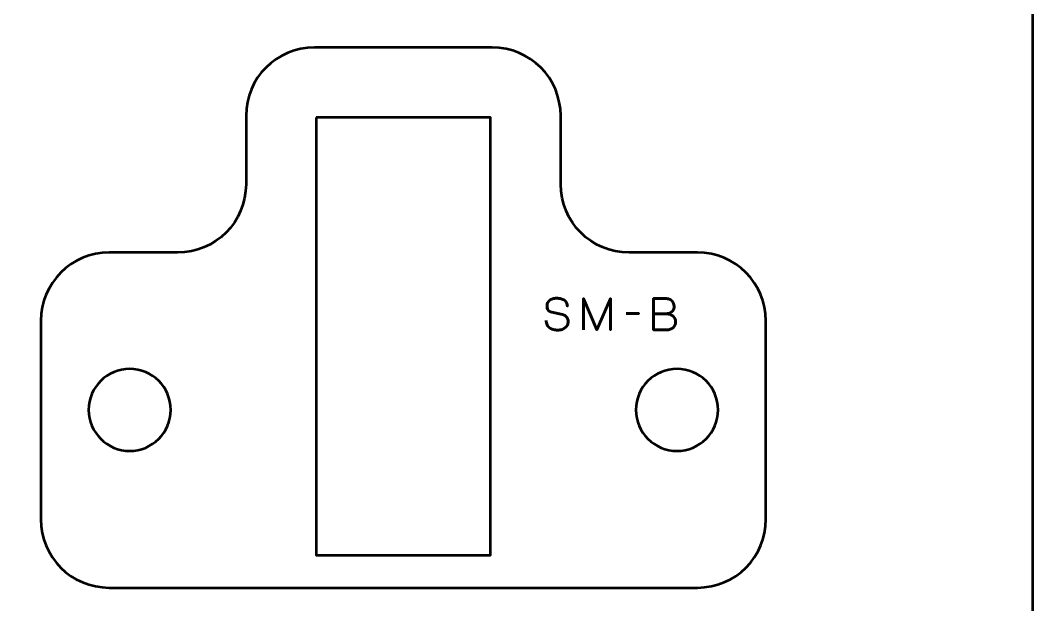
# Model space of a CAD drawing. Header units: centimetres. Extents: x -17.9 to -3.1, y -25.3 to -4.3.
# Drawn here: x -10.5 to -3.1, y -14.45 to -10.18 of the extents above; entities that cross this region are included whole.
import ezdxf

# ---------------------------------------------------------------- set-up
doc = ezdxf.new("R2010")
doc.units = ezdxf.units.CM
doc.header["$MEASUREMENT"] = 0
doc.layers.add('Layer 1', color=7, linetype='Continuous')

msp = doc.modelspace()

# ---------------------------------------------------------------- linework, layer by layer
at = {"layer": 'Layer 1', "color": 7, "lineweight": 53}
msp.add_open_spline([(-17.90003, -24.8499), (-17.90003, -24.8499), (-17.90003, -4.84994), (-17.90003, -4.84994), (-17.90003, -4.84994), (-17.90003, -4.57297), (-17.67694, -4.34998), (-17.39994, -4.34998), (-17.39994, -4.34998), (-17.39994, -4.34998), (-3.60007, -4.34998), (-3.60007, -4.34998), (-3.60007, -4.34998), (-3.32293, -4.34998), (-3.09997, -4.57297), (-3.09997, -4.84994), (-3.09997, -4.84994), (-3.09997, -4.84994), (-3.09997, -24.8499), (-3.09997, -24.8499), (-3.09997, -24.8499), (-3.09997, -25.1269), (-3.32293, -25.34999), (-3.60007, -25.34999), (-3.60007, -25.34999), (-3.60007, -25.34999), (-17.39994, -25.34999), (-17.39994, -25.34999), (-17.39994, -25.34999), (-17.67694, -25.34999), (-17.90003, -25.1269), (-17.90003, -24.8499)], degree=3, knots=[0, 0, 0, 0, 0.125, 0.125, 0.125, 0.125, 0.25, 0.25, 0.25, 0.25, 0.375, 0.375, 0.375, 0.375, 0.5, 0.5, 0.5, 0.5, 0.625, 0.625, 0.625, 0.625, 0.75, 0.75, 0.75, 0.75, 0.875, 0.875, 0.875, 0.875, 1, 1, 1, 1], dxfattribs=at)
at = {"layer": 'Layer 1', "color": 2, "lineweight": 53}
msp.add_open_spline([(-6.04993, -11.87501), (-6.04993, -11.87501), (-5.55007, -11.87497), (-5.55007, -11.87497), (-5.55007, -11.87497), (-5.27293, -11.87497), (-5.04997, -12.09806), (-5.04997, -12.37506), (-5.04997, -12.37506), (-5.04997, -12.37506), (-5.04997, -13.82493), (-5.04997, -13.82493), (-5.04997, -13.82493), (-5.04997, -14.10207), (-5.27293, -14.32503), (-5.55007, -14.32503), (-5.55007, -14.32503), (-5.55007, -14.32503), (-9.84994, -14.32503), (-9.84994, -14.32503), (-9.84994, -14.32503), (-10.12694, -14.32503), (-10.35003, -14.10207), (-10.35003, -13.82493), (-10.35003, -13.82493), (-10.35003, -13.82493), (-10.35003, -12.37506), (-10.35003, -12.37506), (-10.35003, -12.37506), (-10.35003, -12.09806), (-10.12694, -11.87497), (-9.84994, -11.87497), (-9.84994, -11.87497), (-9.84994, -11.87497), (-9.35007, -11.87501), (-9.35007, -11.87501), (-9.35007, -11.87501), (-9.07312, -11.87506), (-8.85003, -11.65197), (-8.85003, -11.37497), (-8.85003, -11.37497), (-8.85003, -11.37497), (-8.85003, -10.87507), (-8.85003, -10.87507), (-8.85003, -10.87507), (-8.85003, -10.59793), (-8.62694, -10.37497), (-8.34994, -10.37497), (-8.34994, -10.37497), (-8.34994, -10.37497), (-7.05007, -10.37497), (-7.05007, -10.37497), (-7.05007, -10.37497), (-6.77293, -10.37497), (-6.54997, -10.59793), (-6.54997, -10.87507), (-6.54997, -10.87507), (-6.54997, -10.87507), (-6.54997, -11.37497), (-6.54997, -11.37497), (-6.54997, -11.37497), (-6.54997, -11.65197), (-6.32688, -11.87506), (-6.04993, -11.87501)], degree=3, knots=[0, 0, 0, 0, 0.0625, 0.0625, 0.0625, 0.0625, 0.125, 0.125, 0.125, 0.125, 0.1875, 0.1875, 0.1875, 0.1875, 0.25, 0.25, 0.25, 0.25, 0.3125, 0.3125, 0.3125, 0.3125, 0.375, 0.375, 0.375, 0.375, 0.4375, 0.4375, 0.4375, 0.4375, 0.5, 0.5, 0.5, 0.5, 0.5625, 0.5625, 0.5625, 0.5625, 0.625, 0.625, 0.625, 0.625, 0.6875, 0.6875, 0.6875, 0.6875, 0.75, 0.75, 0.75, 0.75, 0.8125, 0.8125, 0.8125, 0.8125, 0.875, 0.875, 0.875, 0.875, 0.9375, 0.9375, 0.9375, 0.9375, 1, 1, 1, 1], dxfattribs=at)
at = {"layer": 'Layer 1', "color": 250, "lineweight": 53}
msp.add_open_spline([(-8.33753, -10.88754), (-8.33753, -10.88754), (-7.06253, -10.88754), (-7.06253, -10.88754), (-7.06253, -10.88754), (-7.06253, -10.88754), (-7.06253, -14.08754), (-7.06253, -14.08754), (-7.06253, -14.08754), (-7.06253, -14.08754), (-8.33753, -14.08754), (-8.33753, -14.08754), (-8.33753, -14.08754), (-8.33753, -14.08754), (-8.33753, -10.88754), (-8.33753, -10.88754)], degree=3, knots=[0, 0, 0, 0, 0.25, 0.25, 0.25, 0.25, 0.5, 0.5, 0.5, 0.5, 0.75, 0.75, 0.75, 0.75, 1, 1, 1, 1], dxfattribs=at)
at = {"layer": 'Layer 1', "color": 30, "lineweight": 53}
for points, knots in [([(-6.65577, -12.37047), (-6.65566, -12.38312), (-6.65344, -12.39397), (-6.649, -12.40302), (-6.649, -12.40302), (-6.6446, -12.41201), (-6.63847, -12.41937), (-6.63074, -12.42508), (-6.63074, -12.42508), (-6.62296, -12.43075), (-6.61402, -12.43493), (-6.60391, -12.43763), (-6.60391, -12.43763), (-6.59386, -12.44027), (-6.58306, -12.4416), (-6.57163, -12.4416), (-6.57163, -12.4416), (-6.5601, -12.44154), (-6.54972, -12.43985), (-6.54046, -12.43662), (-6.54046, -12.43662), (-6.53126, -12.43339), (-6.52337, -12.42905), (-6.51676, -12.4236), (-6.51676, -12.4236), (-6.5102, -12.41815), (-6.50512, -12.41207), (-6.50152, -12.40529), (-6.50152, -12.40529), (-6.49792, -12.39852), (-6.49601, -12.39159), (-6.49575, -12.38444), (-6.49575, -12.38444), (-6.49543, -12.37508), (-6.49681, -12.36651), (-6.49982, -12.35878), (-6.49982, -12.35878), (-6.50284, -12.35105), (-6.5075, -12.3446), (-6.51379, -12.33931), (-6.51379, -12.33931), (-6.52004, -12.33402), (-6.52792, -12.33031), (-6.53734, -12.32825), (-6.53734, -12.32825), (-6.53734, -12.32825), (-6.61513, -12.31142), (-6.61513, -12.31142), (-6.61513, -12.31142), (-6.62243, -12.30989), (-6.62873, -12.30729), (-6.63392, -12.30369), (-6.63392, -12.30369), (-6.6391, -12.30004), (-6.64312, -12.29502), (-6.64587, -12.28856), (-6.64587, -12.28856), (-6.64863, -12.28216), (-6.65005, -12.27401), (-6.65005, -12.26411), (-6.65005, -12.26411), (-6.65005, -12.2566), (-6.64852, -12.24951), (-6.6454, -12.24284), (-6.6454, -12.24284), (-6.64233, -12.23617), (-6.63778, -12.2303), (-6.6318, -12.22511), (-6.6318, -12.22511), (-6.62582, -12.21998), (-6.61841, -12.21596), (-6.60963, -12.21305), (-6.60963, -12.21305), (-6.60079, -12.21008), (-6.59068, -12.2086), (-6.57925, -12.20855), (-6.57925, -12.20855), (-6.56777, -12.20855), (-6.55724, -12.20987), (-6.54761, -12.21252), (-6.54761, -12.21252), (-6.53803, -12.21516), (-6.52972, -12.21897), (-6.52274, -12.22405), (-6.52274, -12.22405), (-6.51575, -12.22913), (-6.51035, -12.23538), (-6.50665, -12.24268), (-6.50665, -12.24268), (-6.50295, -12.25004), (-6.5012, -12.25845), (-6.50146, -12.26792), (-6.50146, -12.26792), (-6.5012, -12.25845), (-6.50295, -12.25004), (-6.50665, -12.24268), (-6.50665, -12.24268), (-6.51035, -12.23538), (-6.51575, -12.22913), (-6.52274, -12.22405), (-6.52274, -12.22405), (-6.52972, -12.21897), (-6.53803, -12.21516), (-6.54761, -12.21252), (-6.54761, -12.21252), (-6.55724, -12.20987), (-6.56777, -12.20855), (-6.57925, -12.20855), (-6.57925, -12.20855), (-6.59068, -12.2086), (-6.60079, -12.21008), (-6.60963, -12.21305), (-6.60963, -12.21305), (-6.61841, -12.21596), (-6.62582, -12.21998), (-6.6318, -12.22511), (-6.6318, -12.22511), (-6.63778, -12.2303), (-6.64233, -12.23617), (-6.6454, -12.24284), (-6.6454, -12.24284), (-6.64852, -12.24951), (-6.65005, -12.2566), (-6.65005, -12.26411), (-6.65005, -12.26411), (-6.65005, -12.27401), (-6.64868, -12.28216), (-6.64603, -12.28851), (-6.64603, -12.28851), (-6.64333, -12.29491), (-6.63937, -12.29988), (-6.63418, -12.30354), (-6.63418, -12.30354), (-6.62899, -12.30713), (-6.62264, -12.30978), (-6.61513, -12.31142), (-6.61513, -12.31142), (-6.61513, -12.31142), (-6.53734, -12.32825), (-6.53734, -12.32825), (-6.53734, -12.32825), (-6.52771, -12.33031), (-6.51977, -12.33402), (-6.51353, -12.33931), (-6.51353, -12.33931), (-6.50723, -12.3446), (-6.50263, -12.35105), (-6.49967, -12.35878), (-6.49967, -12.35878), (-6.49676, -12.36651), (-6.49543, -12.37508), (-6.49575, -12.38444), (-6.49575, -12.38444), (-6.49601, -12.39159), (-6.49792, -12.39852), (-6.50152, -12.40529), (-6.50152, -12.40529), (-6.50512, -12.41207), (-6.5102, -12.41815), (-6.51676, -12.4236), (-6.51676, -12.4236), (-6.52337, -12.42905), (-6.53126, -12.43339), (-6.54046, -12.43662), (-6.54046, -12.43662), (-6.54972, -12.43985), (-6.5601, -12.44154), (-6.57163, -12.4416), (-6.57163, -12.4416), (-6.58306, -12.4416), (-6.59386, -12.44027), (-6.60391, -12.43763), (-6.60391, -12.43763), (-6.61402, -12.43493), (-6.62296, -12.43075), (-6.63074, -12.42508), (-6.63074, -12.42508), (-6.63847, -12.41937), (-6.6446, -12.41201), (-6.649, -12.40302), (-6.649, -12.40302), (-6.65344, -12.39397), (-6.65566, -12.38312), (-6.65577, -12.37047)], [0, 0, 0, 0, 0.0217391, 0.0217391, 0.0217391, 0.0217391, 0.0434783, 0.0434783, 0.0434783, 0.0434783, 0.0652174, 0.0652174, 0.0652174, 0.0652174, 0.0869565, 0.0869565, 0.0869565, 0.0869565, 0.1086957, 0.1086957, 0.1086957, 0.1086957, 0.1304348, 0.1304348, 0.1304348, 0.1304348, 0.1521739, 0.1521739, 0.1521739, 0.1521739, 0.173913, 0.173913, 0.173913, 0.173913, 0.1956522, 0.1956522, 0.1956522, 0.1956522, 0.2173913, 0.2173913, 0.2173913, 0.2173913, 0.2391304, 0.2391304, 0.2391304, 0.2391304, 0.2608696, 0.2608696, 0.2608696, 0.2608696, 0.2826087, 0.2826087, 0.2826087, 0.2826087, 0.3043478, 0.3043478, 0.3043478, 0.3043478, 0.326087, 0.326087, 0.326087, 0.326087, 0.3478261, 0.3478261, 0.3478261, 0.3478261, 0.3695652, 0.3695652, 0.3695652, 0.3695652, 0.3913043, 0.3913043, 0.3913043, 0.3913043, 0.4130435, 0.4130435, 0.4130435, 0.4130435, 0.4347826, 0.4347826, 0.4347826, 0.4347826, 0.4565217, 0.4565217, 0.4565217, 0.4565217, 0.4782609, 0.4782609, 0.4782609, 0.4782609, 0.5, 0.5, 0.5, 0.5, 0.5217391, 0.5217391, 0.5217391, 0.5217391, 0.5434783, 0.5434783, 0.5434783, 0.5434783, 0.5652174, 0.5652174, 0.5652174, 0.5652174, 0.5869565, 0.5869565, 0.5869565, 0.5869565, 0.6086957, 0.6086957, 0.6086957, 0.6086957, 0.6304348, 0.6304348, 0.6304348, 0.6304348, 0.6521739, 0.6521739, 0.6521739, 0.6521739, 0.673913, 0.673913, 0.673913, 0.673913, 0.6956522, 0.6956522, 0.6956522, 0.6956522, 0.7173913, 0.7173913, 0.7173913, 0.7173913, 0.7391304, 0.7391304, 0.7391304, 0.7391304, 0.7608696, 0.7608696, 0.7608696, 0.7608696, 0.7826087, 0.7826087, 0.7826087, 0.7826087, 0.8043478, 0.8043478, 0.8043478, 0.8043478, 0.826087, 0.826087, 0.826087, 0.826087, 0.8478261, 0.8478261, 0.8478261, 0.8478261, 0.8695652, 0.8695652, 0.8695652, 0.8695652, 0.8913043, 0.8913043, 0.8913043, 0.8913043, 0.9130435, 0.9130435, 0.9130435, 0.9130435, 0.9347826, 0.9347826, 0.9347826, 0.9347826, 0.9565217, 0.9565217, 0.9565217, 0.9565217, 0.9782609, 0.9782609, 0.9782609, 0.9782609, 1, 1, 1, 1]), ([(-6.38431, -12.43969), (-6.38431, -12.43969), (-6.38431, -12.21077), (-6.38431, -12.21077), (-6.38431, -12.21077), (-6.38431, -12.21077), (-6.28588, -12.43969), (-6.28588, -12.43969), (-6.28588, -12.43969), (-6.28588, -12.43969), (-6.18714, -12.21077), (-6.18714, -12.21077), (-6.18714, -12.21077), (-6.18714, -12.21077), (-6.18714, -12.43969), (-6.18714, -12.43969), (-6.18714, -12.43969), (-6.18714, -12.43969), (-6.18714, -12.21077), (-6.18714, -12.21077), (-6.18714, -12.21077), (-6.18714, -12.21077), (-6.28588, -12.43969), (-6.28588, -12.43969), (-6.28588, -12.43969), (-6.28588, -12.43969), (-6.38431, -12.21077), (-6.38431, -12.21077), (-6.38431, -12.21077), (-6.38431, -12.21077), (-6.38431, -12.43969), (-6.38431, -12.43969)], [0, 0, 0, 0, 0.125, 0.125, 0.125, 0.125, 0.25, 0.25, 0.25, 0.25, 0.375, 0.375, 0.375, 0.375, 0.5, 0.5, 0.5, 0.5, 0.625, 0.625, 0.625, 0.625, 0.75, 0.75, 0.75, 0.75, 0.875, 0.875, 0.875, 0.875, 1, 1, 1, 1]), ([(-5.87218, -12.3219), (-5.87218, -12.3219), (-5.78423, -12.3219), (-5.78423, -12.3219), (-5.78423, -12.3219), (-5.7728, -12.32184), (-5.76307, -12.32026), (-5.75486, -12.31713), (-5.75486, -12.31713), (-5.74671, -12.31407), (-5.7401, -12.30989), (-5.73497, -12.30465), (-5.73497, -12.30465), (-5.72983, -12.29941), (-5.72613, -12.29348), (-5.7238, -12.28692), (-5.7238, -12.28692), (-5.72153, -12.28041), (-5.72047, -12.27364), (-5.72073, -12.26665), (-5.72073, -12.26665), (-5.72105, -12.25967), (-5.72253, -12.25289), (-5.72518, -12.24628), (-5.72518, -12.24628), (-5.72777, -12.23966), (-5.73169, -12.23369), (-5.73682, -12.22834), (-5.73682, -12.22834), (-5.74195, -12.223), (-5.74835, -12.21876), (-5.75613, -12.21564), (-5.75613, -12.21564), (-5.76391, -12.21247), (-5.77307, -12.21083), (-5.7836, -12.21077), (-5.7836, -12.21077), (-5.7836, -12.21077), (-5.87218, -12.21077), (-5.87218, -12.21077), (-5.87218, -12.21077), (-5.87218, -12.21077), (-5.87218, -12.43969), (-5.87218, -12.43969), (-5.87218, -12.43969), (-5.87218, -12.43969), (-5.77471, -12.43969), (-5.77471, -12.43969), (-5.77471, -12.43969), (-5.76561, -12.43969), (-5.75714, -12.43837), (-5.74931, -12.43577), (-5.74931, -12.43577), (-5.74148, -12.43313), (-5.73465, -12.42937), (-5.72872, -12.42434), (-5.72872, -12.42434), (-5.72285, -12.41937), (-5.71825, -12.41334), (-5.71496, -12.40619), (-5.71496, -12.40619), (-5.71168, -12.39905), (-5.70999, -12.39095), (-5.70994, -12.3819), (-5.70994, -12.3819), (-5.71015, -12.3728), (-5.71205, -12.3646), (-5.71571, -12.35725), (-5.71571, -12.35725), (-5.71936, -12.34989), (-5.72444, -12.34359), (-5.731, -12.3383), (-5.731, -12.3383), (-5.73756, -12.33306), (-5.74539, -12.32899), (-5.75439, -12.32618), (-5.75439, -12.32618), (-5.76338, -12.32338), (-5.77333, -12.32195), (-5.78423, -12.3219), (-5.78423, -12.3219), (-5.77333, -12.32195), (-5.76338, -12.32338), (-5.75439, -12.32618), (-5.75439, -12.32618), (-5.74539, -12.32899), (-5.73756, -12.33306), (-5.731, -12.3383), (-5.731, -12.3383), (-5.72444, -12.34359), (-5.71936, -12.34989), (-5.71571, -12.35725), (-5.71571, -12.35725), (-5.71205, -12.3646), (-5.71015, -12.3728), (-5.70994, -12.3819), (-5.70994, -12.3819), (-5.70999, -12.39095), (-5.71168, -12.39905), (-5.71496, -12.40619), (-5.71496, -12.40619), (-5.71825, -12.41334), (-5.72285, -12.41937), (-5.72872, -12.42434), (-5.72872, -12.42434), (-5.73465, -12.42937), (-5.74148, -12.43313), (-5.74931, -12.43577), (-5.74931, -12.43577), (-5.75714, -12.43837), (-5.76561, -12.43969), (-5.77471, -12.43969), (-5.77471, -12.43969), (-5.77471, -12.43969), (-5.87218, -12.43969), (-5.87218, -12.43969), (-5.87218, -12.43969), (-5.87218, -12.43969), (-5.87218, -12.21077), (-5.87218, -12.21077), (-5.87218, -12.21077), (-5.87218, -12.21077), (-5.7836, -12.21077), (-5.7836, -12.21077), (-5.7836, -12.21077), (-5.77307, -12.21083), (-5.76391, -12.21247), (-5.75613, -12.21564), (-5.75613, -12.21564), (-5.74835, -12.21876), (-5.74195, -12.223), (-5.73682, -12.22834), (-5.73682, -12.22834), (-5.73169, -12.23369), (-5.72777, -12.23966), (-5.72518, -12.24628), (-5.72518, -12.24628), (-5.72253, -12.25289), (-5.72105, -12.25967), (-5.72073, -12.26665), (-5.72073, -12.26665), (-5.72047, -12.27364), (-5.72153, -12.28041), (-5.7238, -12.28692), (-5.7238, -12.28692), (-5.72613, -12.29348), (-5.72983, -12.29941), (-5.73497, -12.30465), (-5.73497, -12.30465), (-5.7401, -12.30989), (-5.74671, -12.31407), (-5.75486, -12.31713), (-5.75486, -12.31713), (-5.76307, -12.32026), (-5.7728, -12.32184), (-5.78423, -12.3219), (-5.78423, -12.3219), (-5.78423, -12.3219), (-5.87218, -12.3219), (-5.87218, -12.3219)], [0, 0, 0, 0, 0.025, 0.025, 0.025, 0.025, 0.05, 0.05, 0.05, 0.05, 0.075, 0.075, 0.075, 0.075, 0.1, 0.1, 0.1, 0.1, 0.125, 0.125, 0.125, 0.125, 0.15, 0.15, 0.15, 0.15, 0.175, 0.175, 0.175, 0.175, 0.2, 0.2, 0.2, 0.2, 0.225, 0.225, 0.225, 0.225, 0.25, 0.25, 0.25, 0.25, 0.275, 0.275, 0.275, 0.275, 0.3, 0.3, 0.3, 0.3, 0.325, 0.325, 0.325, 0.325, 0.35, 0.35, 0.35, 0.35, 0.375, 0.375, 0.375, 0.375, 0.4, 0.4, 0.4, 0.4, 0.425, 0.425, 0.425, 0.425, 0.45, 0.45, 0.45, 0.45, 0.475, 0.475, 0.475, 0.475, 0.5, 0.5, 0.5, 0.5, 0.525, 0.525, 0.525, 0.525, 0.55, 0.55, 0.55, 0.55, 0.575, 0.575, 0.575, 0.575, 0.6, 0.6, 0.6, 0.6, 0.625, 0.625, 0.625, 0.625, 0.65, 0.65, 0.65, 0.65, 0.675, 0.675, 0.675, 0.675, 0.7, 0.7, 0.7, 0.7, 0.725, 0.725, 0.725, 0.725, 0.75, 0.75, 0.75, 0.75, 0.775, 0.775, 0.775, 0.775, 0.8, 0.8, 0.8, 0.8, 0.825, 0.825, 0.825, 0.825, 0.85, 0.85, 0.85, 0.85, 0.875, 0.875, 0.875, 0.875, 0.9, 0.9, 0.9, 0.9, 0.925, 0.925, 0.925, 0.925, 0.95, 0.95, 0.95, 0.95, 0.975, 0.975, 0.975, 0.975, 1, 1, 1, 1]), ([(-6.07157, -12.31999), (-6.07157, -12.31999), (-5.97918, -12.31999), (-5.97918, -12.31999), (-5.97918, -12.31999), (-5.97918, -12.31999), (-6.07157, -12.31999), (-6.07157, -12.31999)], [0, 0, 0, 0, 0.5, 0.5, 0.5, 0.5, 1, 1, 1, 1])]:
    msp.add_open_spline(points, degree=3, knots=knots, dxfattribs=at)
at = {"layer": 'Layer 1', "lineweight": 53}
for points in [[(-9.4, -13.02507), (-9.4, -13.1907), (-9.53423, -13.32507), (-9.70001, -13.32507), (-9.70001, -13.32507), (-9.86567, -13.32507), (-10.00001, -13.1907), (-10.00001, -13.02507), (-10.00001, -13.02507), (-10.00001, -12.8593), (-9.86567, -12.72507), (-9.70001, -12.72507), (-9.70001, -12.72507), (-9.53423, -12.72507), (-9.4, -12.8593), (-9.4, -13.02507)], [(-5.4, -13.02507), (-5.4, -13.1907), (-5.53433, -13.32507), (-5.7, -13.32507), (-5.7, -13.32507), (-5.86563, -13.32507), (-6, -13.1907), (-6, -13.02507), (-6, -13.02507), (-6, -12.8593), (-5.86563, -12.72507), (-5.7, -12.72507), (-5.7, -12.72507), (-5.53433, -12.72507), (-5.4, -12.8593), (-5.4, -13.02507)]]:
    msp.add_open_spline(points, degree=3, knots=[0, 0, 0, 0, 0.25, 0.25, 0.25, 0.25, 0.5, 0.5, 0.5, 0.5, 0.75, 0.75, 0.75, 0.75, 1, 1, 1, 1], dxfattribs=at)

doc.saveas('drawing.dxf')
